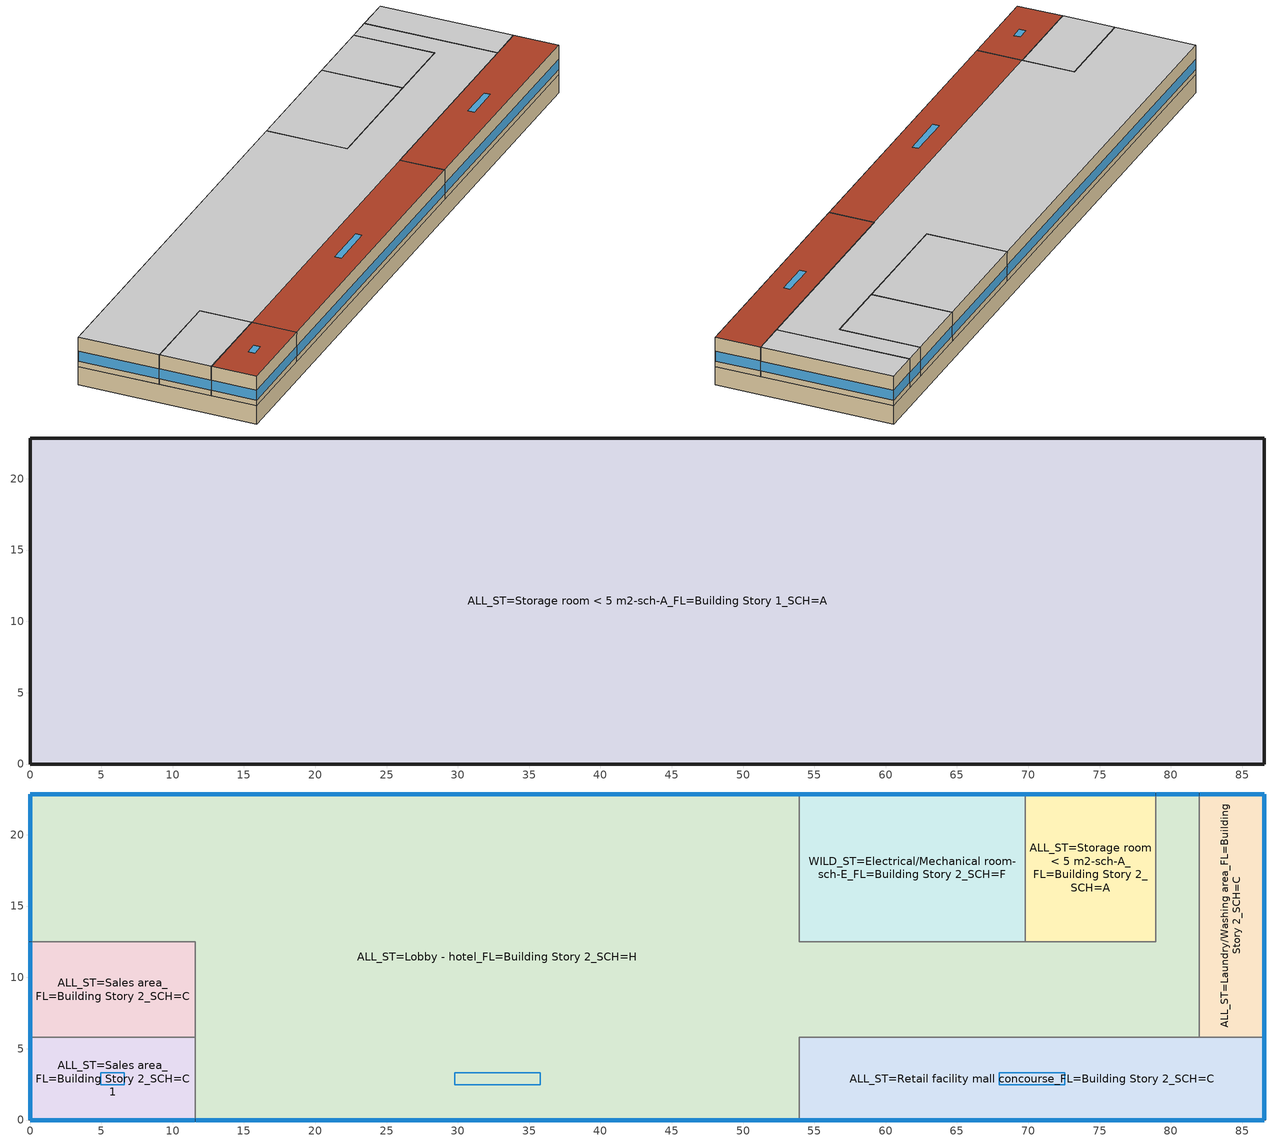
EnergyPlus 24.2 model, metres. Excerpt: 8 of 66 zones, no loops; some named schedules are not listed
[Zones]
ALL_ST=Storage room < 5 m2-sch-A_FL=Building Story 1_SCH=A
 floor foundation (BTAP-Grnd-Floor-Mass:U-0.757_std): 86.56,22.86 86.56,0 0,0 0,22.86 z-2.44
 wall foundation (BTAP-Grnd-Wall-Mass:U-0.284_std): 86.56,0 86.56,22.86 0,22.86 0,0 86.56,0 z-2.44:0
ALL_ST=Laundry/Washing area_FL=Building Story 2_SCH=C
 floor to ALL_ST=Storage room < 5 m2-sch-A_FL=Building Story 1_SCH=A (BTAP-Int-Floor): 86.56,22.86 86.56,5.79 81.99,5.79 81.99,22.86 z0
 wall outside (BTAP-Ext-Wall-Mass:U-0.29): 86.56,5.79 86.56,22.86 81.99,22.86 z0:3.96
 wall to ALL_ST=Retail facility mall concourse_FL=Building Story 2_SCH=C (BTAP-Int-Wall): 81.99,5.79 86.56,5.79 z0:3.96
 wall to ALL_ST=Lobby - hotel_FL=Building Story 2_SCH=H (BTAP-Int-Wall): 81.99,22.86 81.99,5.79 z0:3.96
 window (BTAP-Ext-FixedWindow:U=0.280 SHGC=0.600): 86.56,5.82 86.56,22.83 z0.76:2.09; 86.54,22.86 82.02,22.86 z0.76:2.1
 ceiling adiabatic (BTAP-Int-Wall): 86.56,5.79 86.56,22.86 81.99,22.86 81.99,5.79 z3.96
ALL_ST=Lobby - hotel_FL=Building Story 2_SCH=H
 floor to ALL_ST=Storage room < 5 m2-sch-A_FL=Building Story 1_SCH=A (BTAP-Int-Floor): 53.95,22.86 53.95,0 11.58,0 11.58,12.5 0,12.5 0,22.86 z0; 81.99,22.86 81.99,5.79 53.95,5.79 53.95,12.5 78.94,12.5 78.94,22.86 z0
 wall outside (BTAP-Ext-Wall-Mass:U-0.29): 53.95,22.86 0,22.86 0,12.5 / 11.58,0 53.95,0 / 81.99,22.86 78.94,22.86 z0:3.96
 wall to WILD_ST=Electrical/Mechanical room-sch-E_FL=Building Story 2_SCH=F (BTAP-Int-Wall): 69.8,12.5 53.95,12.5 53.95,22.86 z0:3.96
 wall to ALL_ST=Retail facility mall concourse_FL=Building Story 2_SCH=C (BTAP-Int-Wall): 53.95,0 53.95,5.79 81.99,5.79 z0:3.96
 wall to ALL_ST=Sales area_FL=Building Story 2_SCH=C (BTAP-Int-Wall): 0,12.5 11.58,12.5 11.58,5.79 z0:3.96
 wall to ALL_ST=Sales area_FL=Building Story 2_SCH=C 1 (BTAP-Int-Wall): 11.58,5.79 11.58,0 z0:3.96
 wall to ALL_ST=Storage room < 5 m2-sch-A_FL=Building Story 2_SCH=A (BTAP-Int-Wall): 78.94,22.86 78.94,12.5 69.8,12.5 z0:3.96
 window (BTAP-Ext-FixedWindow:U=0.280 SHGC=0.600): 53.92,22.86 0.03,22.86 / 11.61,0 53.92,0 z0.76:2.08; 0,22.83 0,12.52 z0.76:2.09; 81.97,22.86 78.97,22.86 z0.76:2.1
 ceiling adiabatic (BTAP-Int-Wall): 81.99,5.79 81.99,22.86 78.94,22.86 78.94,12.5 53.95,12.5 53.95,22.86 0,22.86 0,12.5 11.58,12.5 11.58,5.79 z3.96
 roof outside (BTAP-Ext-Roof-Metal:U-0.2): 53.95,0 53.95,5.79 11.58,5.79 11.58,0 z3.96
 skylight (BTAP-Ext-Skylights:U=0.241 SHGC=0.600): 35.76,2.49 35.76,3.3 29.77,3.3 29.77,2.49 z3.96
ALL_ST=Retail facility mall concourse_FL=Building Story 2_SCH=C
 floor to ALL_ST=Storage room < 5 m2-sch-A_FL=Building Story 1_SCH=A (BTAP-Int-Floor): 86.56,5.79 86.56,0 53.95,0 53.95,5.79 z0
 wall outside (BTAP-Ext-Wall-Mass:U-0.29): 53.95,0 86.56,0 86.56,5.79 z0:3.96
 window (BTAP-Ext-FixedWindow:U=0.280 SHGC=0.600): 86.56,0.03 86.56,5.77 z0.76:2.09; 53.98,0 86.54,0 z0.76:2.08
 roof outside (BTAP-Ext-Roof-Metal:U-0.2): 86.56,0 86.56,5.79 53.95,5.79 53.95,0 z3.96
 skylight (BTAP-Ext-Skylights:U=0.241 SHGC=0.600): 72.56,2.49 72.56,3.3 67.95,3.3 67.95,2.49 z3.96
ALL_ST=Sales area_FL=Building Story 2_SCH=C
 floor to ALL_ST=Storage room < 5 m2-sch-A_FL=Building Story 1_SCH=A (BTAP-Int-Floor): 11.58,12.5 11.58,5.79 0,5.79 0,12.5 z0
 wall outside (BTAP-Ext-Wall-Mass:U-0.29): 0,12.5 0,5.79 z0:3.96
 wall to ALL_ST=Sales area_FL=Building Story 2_SCH=C 1 (BTAP-Int-Wall): 0,5.79 11.58,5.79 z0:3.96
 window (BTAP-Ext-FixedWindow:U=0.280 SHGC=0.600): 0,12.47 0,5.82 z0.76:2.09
 ceiling adiabatic (BTAP-Int-Wall): 11.58,5.79 11.58,12.5 0,12.5 0,5.79 z3.96
ALL_ST=Sales area_FL=Building Story 2_SCH=C 1
 floor to ALL_ST=Storage room < 5 m2-sch-A_FL=Building Story 1_SCH=A (BTAP-Int-Floor): 11.58,5.79 11.58,0 0,0 0,5.79 z0
 wall outside (BTAP-Ext-Wall-Mass:U-0.29): 0,5.79 0,0 11.58,0 z0:3.96
 window (BTAP-Ext-FixedWindow:U=0.280 SHGC=0.600): 0.03,0 11.56,0 / 0,5.77 0,0.03 z0.76:2.09
 roof outside (BTAP-Ext-Roof-Metal:U-0.2): 11.58,0 11.58,5.79 0,5.79 0,0 z3.96
 skylight (BTAP-Ext-Skylights:U=0.241 SHGC=0.600): 6.61,2.49 6.61,3.3 4.97,3.3 4.97,2.49 z3.96
ALL_ST=Storage room < 5 m2-sch-A_FL=Building Story 2_SCH=A
 floor to ALL_ST=Storage room < 5 m2-sch-A_FL=Building Story 1_SCH=A (BTAP-Int-Floor): 78.94,22.86 78.94,12.5 69.8,12.5 69.8,22.86 z0
 wall outside (BTAP-Ext-Wall-Mass:U-0.29): 78.94,22.86 69.8,22.86 z0:3.96
 wall to WILD_ST=Electrical/Mechanical room-sch-E_FL=Building Story 2_SCH=F (BTAP-Int-Wall): 69.8,22.86 69.8,12.5 z0:3.96
 window (BTAP-Ext-FixedWindow:U=0.280 SHGC=0.600): 78.92,22.86 69.82,22.86 z0.76:2.09
 ceiling adiabatic (BTAP-Int-Wall): 78.94,12.5 78.94,22.86 69.8,22.86 69.8,12.5 z3.96
WILD_ST=Electrical/Mechanical room-sch-E_FL=Building Story 2_SCH=F
 floor to ALL_ST=Storage room < 5 m2-sch-A_FL=Building Story 1_SCH=A (BTAP-Int-Floor): 69.8,22.86 69.8,12.5 53.95,12.5 53.95,22.86 z0
 wall outside (BTAP-Ext-Wall-Mass:U-0.29): 69.8,22.86 53.95,22.86 z0:3.96
 window (BTAP-Ext-FixedWindow:U=0.280 SHGC=0.600): 69.77,22.86 53.98,22.86 z0.76:2.09
 ceiling adiabatic (BTAP-Int-Wall): 69.8,12.5 69.8,22.86 53.95,22.86 53.95,12.5 z3.96
[Building]
LargeHotel: North Axis {deg}=0; Terrain=City; Loads Convergence Tolerance Value {W}=0.04; Temperature Convergence Tolerance Value {deltaC}=0.2; Solar Distribution=FullInteriorAndExterior; Maximum Number of Warmup Days=25; Minimum Number of Warmup Days=6
[Site:Location]
Calgary Intl AP_AB_CAN: Latitude {deg}=51.114; Longitude {deg}=-114.02; Time Zone {hr}=-7; Elevation {m}=1084.1
[Site:GroundTemperature:BuildingSurface]
19.527, 19.502, 19.536, 19.598, 20.002, 21.64, 22.225, 22.375, 21.449, 20.121, 19.802, 19.633
[Site:GroundTemperature:Deep]
1.8, 0, -0.3, 0.2, 2.8, 5.6, 8.1, 9.9, 10.3, 9.3, 7.1, 4.4
[Site:GroundTemperature:FCfactorMethod]
January Ground Temperature {C}=5.5; February Ground Temperature {C}=-2; March Ground Temperature {C}=-4.4; April Ground Temperature {C}=-6.3; May Ground Temperature {C}=-6.3; June Ground Temperature {C}=-0.3; July Ground Temperature {C}=4.7; August Ground Temperature {C}=10.2; September Ground Temperature {C}=13.8; October Ground Temperature {C}=17; November Ground Temperature {C}=16.6; December Ground Temperature {C}=11.5
[Site:GroundTemperature:Shallow]
-4.6, -5.5, -3.9, -1.2, 5.6, 10.9, 14.5, 15.6, 13.7, 9.6, 4.1, -1
[Site:WaterMainsTemperature]
Calculation Method=Correlation; Annual Average Outdoor Air Temperature {C}=5; Maximum Difference In Monthly Average Outdoor Air Temperatures {deltaC}=23.3
[SizingPeriod:DesignDay] Day of Month=21; Dry-Bulb Temperature Range Modifier Type=DefaultMultipliers; Humidity Condition Type=Wetbulb; Barometric Pressure {Pa}=88961; Rain Indicator=No; Snow Indicator=No; Daylight Saving Time Indicator=No; Begin Environment Reset Mode=FullResetAtBeginEnvironment
Name | Month | Day Type | Maximum Dry-Bulb Temperature {C} | Daily Dry-Bulb Temperature Range {deltaC} | Wetbulb or DewPoint at Maximum Dry-Bulb {C} | Wind Speed {m/s} | Wind Direction {deg} | Solar Model Indicator | ASHRAE Clear Sky Optical Depth for Beam Irradiance (taub) | ASHRAE Clear Sky Optical Depth for Diffuse Irradiance (taud) | Sky Clearness
Calgary Intl AP Ann Clg .4% Condns DB=>MWB | 7 | SummerDesignDay | 28.5 | 12.1 | 16.1 | 4.5 | 160 | ASHRAETau | 0.339 | 2.421
Calgary Intl AP Ann Clg .4% Condns WB=>MDB | 7 | SummerDesignDay | 25.3 | 12.1 | 17.8 | 4.5 | 160 | ASHRAETau | 0.339 | 2.421
Calgary Intl AP Ann Htg 99.6% Condns DB | 1 | WinterDesignDay | -28.5 | 0 | -28.5 | 2.9 | 200 | ASHRAEClearSky |  |  | 0
[Material] Thermal Absorptance=0.9
Name | Roughness | Thickness {m} | Conductivity {W/m-K} | Density {kg/m3} | Specific Heat {J/kg-K} | Solar Absorptance | Visible Absorptance
1/2IN Gypsum 1 | Smooth | 0.0127 | 0.16 | 784.9 | 830 | 0.4 | 0.4
100mm Normalweight concrete floor 1 | MediumSmooth | 0.1016 | 2.31 | 2322 | 832 | 0.7 | 0.7
1IN Stucco 1 | Smooth | 0.0253 | 0.6918 | 1858 | 837 | 0.7 | 0.92
6 in. Normalweight Concrete Floor 1; 6 in. Normalweight Concrete Floor 2 | MediumRough | 0.1524 | 2.31 | 2322 | 832 | 0.7 | 0.7
8IN CONCRETE HW RefBldg 1 | Rough | 0.2032 | 1.311 | 2240 | 836.8 | 0.7 | 0.7
Expanded Polystyrene | MediumSmooth | 0.0363959 | 0.029 | 29 | 1210 | 0.7 | 0.7
Expanded Polystyrene 1 | MediumSmooth | 0.100199 | 0.029 | 29 | 1210 | 0.7 | 0.7
G01 13mm gypsum board 1 | Smooth | 0.0127 | 0.16 | 800 | 1090 | 0.7 | 0.5
Metal Roof Surface 1 | Smooth | 0.0008 | 45.28 | 7824 | 500 | 0.7 | 0.7
[Material:NoMass] Roughness=Smooth; Thermal Absorptance=0.9; Solar Absorptance=0.7
Name | Thermal Resistance {m2-K/W} | Visible Absorptance
Typical Carpet Pad | 0.21648 | 0.8
Typical Insulation 2 | 3.17733 | 0.7
Typical Insulation 3 | 4.99998 | 0.7
[WindowMaterial:SimpleGlazingSystem] Solar Heat Gain Coefficient=0.6; Visible Transmittance=0.21
Name | U-Factor {W/m2-K}
SimpleGlazing:U=0.241 SHGC=0.600 | 2.41
SimpleGlazing:U=0.280 SHGC=0.600 | 2.8
[Construction]
BTAP-Ext-FixedWindow:U=0.280 SHGC=0.600: SimpleGlazing:U=0.280 SHGC=0.600
BTAP-Ext-Roof-Metal:U-0.2: Metal Roof Surface 1, Typical Insulation 3
BTAP-Ext-Skylights:U=0.241 SHGC=0.600: SimpleGlazing:U=0.241 SHGC=0.600
BTAP-Ext-Wall-Mass:U-0.29: 1IN Stucco 1, 8IN CONCRETE HW RefBldg 1, Typical Insulation 2, 1/2IN Gypsum 1
BTAP-Grnd-Floor-Mass:U-0.757_std: 6 in. Normalweight Concrete Floor 1, Expanded Polystyrene
BTAP-Grnd-Wall-Mass:U-0.284_std: 6 in. Normalweight Concrete Floor 2, Expanded Polystyrene 1
BTAP-Int-Floor: 100mm Normalweight concrete floor 1, Typical Carpet Pad
BTAP-Int-Wall: G01 13mm gypsum board 1, G01 13mm gypsum board 1
[Zone] Multiplier=1; Part of Total Floor Area=Yes
ALL_ST=Laundry/Washing area_FL=Building Story 2_SCH=C; ALL_ST=Lobby - hotel_FL=Building Story 2_SCH=H; ALL_ST=Retail facility mall concourse_FL=Building Story 2_SCH=C; ALL_ST=Sales area_FL=Building Story 2_SCH=C; ALL_ST=Sales area_FL=Building Story 2_SCH=C 1; ALL_ST=Storage room < 5 m2-sch-A_FL=Building Story 1_SCH=A; ALL_ST=Storage room < 5 m2-sch-A_FL=Building Story 2_SCH=A; WILD_ST=Electrical/Mechanical room-sch-E_FL=Building Story 2_SCH=F
[Space]
Name | Zone | Volume {m3} | Space Type
Laundry_Flr_1 | ALL_ST=Laundry/Washing area_FL=Building Story 2_SCH=C | 309.224 | Space Function Laundry/Washing area
Lobby_Flr_1 | ALL_ST=Lobby - hotel_FL=Building Story 2_SCH=H | 5183.56 | Space Function Lobby - hotel
Cafe_Flr_1 | ALL_ST=Retail facility mall concourse_FL=Building Story 2_SCH=C | 748.346 | Space Function Retail facility mall concourse
Retail_2_Flr_1 | ALL_ST=Sales area_FL=Building Story 2_SCH=C | 307.755 | Space Function Sales area
Retail_1_Flr_1 | ALL_ST=Sales area_FL=Building Story 2_SCH=C 1 | 265.764 | Space Function Sales area
Basement | ALL_ST=Storage room < 5 m2-sch-A_FL=Building Story 1_SCH=A | 4826.37 | Space Function Storage room < 5 m2-sch-A
Storage_Flr_1 | ALL_ST=Storage room < 5 m2-sch-A_FL=Building Story 2_SCH=A | 375.474 | Space Function Storage room < 5 m2-sch-A 1
Mech_Flr_1 | WILD_ST=Electrical/Mechanical room-sch-E_FL=Building Story 2_SCH=F | 650.797 | Space Function Electrical/Mechanical room-sch-F
[SpaceList]
Space Function Laundry/Washing area: Laundry_Flr_1
Space Function Lobby - hotel: Lobby_Flr_1
Space Function Retail facility mall concourse: Cafe_Flr_1
Space Function Sales area: Retail_1_Flr_1, Retail_2_Flr_1
Space Function Storage room < 5 m2-sch-A: Basement
Space Function Storage room < 5 m2-sch-A 1: Storage_Flr_1
Space Function Electrical/Mechanical room-sch-F: Mech_Flr_1
[Lights] Design Level Calculation Method=Watts/Area; Fraction Radiant=0.5; Fraction Visible=0.2; Fraction Replaceable=1
Name | Zone or ZoneList or Space or SpaceList | Schedule | Watts per Floor Area {W/m2}
Space Function Laundry/Washing area Lights | Space Function Laundry/Washing area | NECB-C-Lighting | 5.70001
Space Function Lobby - hotel Lights | Space Function Lobby - hotel | NECB-H-Lighting | 5.40001
Space Function Retail facility mall concourse Lights | Space Function Retail facility mall concourse | NECB-C-Occupancy-NECB-C-Lighting-0.0-0.0-0.67-Light Ruleset | 8.80001
Space Function Sales area Lights | Space Function Sales area | NECB-C-Occupancy-NECB-C-Lighting-0.0-0.0-0.67-Light Ruleset | 11.3
Space Function Storage room < 5 m2-sch-A Lights | Space Function Storage room < 5 m2-sch-A | NECB-A-Lighting | 5.50001
Space Function Storage room < 5 m2-sch-A 1 Lights | Space Function Storage room < 5 m2-sch-A 1 | NECB-A-Lighting | 5.50001
Space Function Electrical/Mechanical room-sch-F Lights | Space Function Electrical/Mechanical room-sch-F | NECB-F-Lighting | 4.60167
[People] Number of People Calculation Method=People/Area; Fraction Radiant=0.3; Activity Level Schedule=NECB-Activity; Work Efficiency Schedule=Work Efficiency Schedule; Clothing Insulation Schedule=Clothing Schedule; Air Velocity Schedule=Air Velocity Schedule
Name | Zone or ZoneList or Space or SpaceList | Number of People Schedule | People per Floor Area {person/m2}
Space Function Laundry/Washing area People | Space Function Laundry/Washing area | NECB-C-Occupancy | 0.0500182
Space Function Lobby - hotel People | Space Function Lobby - hotel | NECB-H-Occupancy | 0.100036
Space Function Retail facility mall concourse People | Space Function Retail facility mall concourse | NECB-C-Occupancy | 0.0500182
Space Function Sales area People | Space Function Sales area | NECB-C-Occupancy | 0.0333454
Space Function Storage room < 5 m2-sch-A People | Space Function Storage room < 5 m2-sch-A | NECB-A-Occupancy | 0.0100036
Space Function Storage room < 5 m2-sch-A 1 People | Space Function Storage room < 5 m2-sch-A 1 | NECB-A-Occupancy | 0.0100036
Space Function Electrical/Mechanical room-sch-F People | Space Function Electrical/Mechanical room-sch-F | NECB-F-Occupancy | 0.00500182
[ElectricEquipment] Design Level Calculation Method=Watts/Area; Fraction Radiant=0.5
Name | Zone or ZoneList or Space or SpaceList | Schedule | Watts per Floor Area {W/m2}
Space Function Laundry/Washing area Elec Equip | Space Function Laundry/Washing area | NECB-C-Electric-Equipment | 20.0073
Space Function Lobby - hotel Elec Equip | Space Function Lobby - hotel | NECB-H-Electric-Equipment | 2.50091
Space Function Retail facility mall concourse Elec Equip | Space Function Retail facility mall concourse | NECB-C-Electric-Equipment | 1.00036
Space Function Sales area Elec Equip | Space Function Sales area | NECB-C-Electric-Equipment | 2.50091
Space Function Storage room < 5 m2-sch-A Elec Equip | Space Function Storage room < 5 m2-sch-A | NECB-A-Electric-Equipment | 1.00036
Space Function Storage room < 5 m2-sch-A 1 Elec Equip | Space Function Storage room < 5 m2-sch-A 1 | NECB-A-Electric-Equipment | 1.00036
Space Function Electrical/Mechanical room-sch-F Elec Equip | Space Function Electrical/Mechanical room-sch-F | NECB-F-Electric-Equipment | 1.00036
[ZoneInfiltration:DesignFlowRate] Design Flow Rate Calculation Method=Flow/ExteriorArea
Name | Zone or ZoneList or Space or SpaceList | Schedule | Flow Rate per Exterior Surface Area {m3/s-m2} | Constant Term Coefficient | Temperature Term Coefficient | Velocity Term Coefficient | Velocity Squared Term Coefficient
Laundry_Flr_1 Infiltration | Laundry_Flr_1 | Always On Discrete | 0.00323512 | 0 | 0 | 0.224 | 0
Lobby_Flr_1 Infiltration | Lobby_Flr_1 | Always On Discrete | 0.00323512 | 0 | 0 | 0.224 | 0
Cafe_Flr_1 Infiltration | Cafe_Flr_1 | Always On Discrete | 0.00323512 | 0 | 0 | 0.224 | 0
Retail_2_Flr_1 Infiltration | Retail_2_Flr_1 | Always On Discrete | 0.00323512 | 0 | 0 | 0.224 | 0
Retail_1_Flr_1 Infiltration | Retail_1_Flr_1 | Always On Discrete | 0.00323512 | 0 | 0 | 0.224 | 0
Storage_Flr_1 Infiltration | Storage_Flr_1 | Always On Discrete | 0.00323512 | 0 | 0 | 0.224 | 0
Space Function Electrical/Mechanical room-sch-F Infiltration | Space Function Electrical/Mechanical room-sch-F |  | 0.000250063
Mech_Flr_1 Infiltration | Mech_Flr_1 | Always On Discrete | 0.00323512 | 0 | 0 | 0.224 | 0
[SurfaceProperty:ExposedFoundationPerimeter]
Basement_Floor: Exposed Perimeter Calculation Method=TotalExposedPerimeter; Total Exposed Perimeter {m}=218.846
[AvailabilityManager:NightCycle] Applicability Schedule=Always On Discrete; Control Type=CycleOnAny; Thermostat Tolerance {deltaC}=1; Cycling Run Time Control Type=FixedRunTime; Cycling Run Time {s}=3600
Name | Fan Schedule
Availability Manager Night Cycle 1 | sys_1|doas|shr>none|sc>ccashp|sh>ccashp|ssf>cv|zh>b-e|zc>ptac|srf>none| Occ Sch
Availability Manager Night Cycle 2 | sys_3|mixed|shr>none|sc>ccashp|sh>ccashp|ssf>cv|zh>b-e|zc>none|srf>none| Occ Sch
Availability Manager Night Cycle 3 | sys_3|mixed|shr>none|sc>ccashp|sh>ccashp|ssf>vv|zh>b-e|zc>none|srf>vv| Occ Sch
Availability Manager Night Cycle 4 | sys_4|mixed|shr>none|sc>ccashp|sh>ccashp|ssf>cv|zh>b-e|zc>none|srf>none| Occ Sch
Availability Manager Night Cycle 5 | sys_4|mixed|shr>none|sc>ccashp|sh>ccashp|ssf>cv|zh>b-e|zc>none|srf>none| 1 Occ Sch
Availability Manager Night Cycle 6 | sys_6|mixed|shr>none|sc>ccashp|sh>ccashp|ssf>vv|zh>b-e|zc>none|srf>vv| Occ Sch
[SetpointManager:MixedAir] Control Variable=Temperature
Name | Setpoint Node or NodeList
CoilHeatingElectric 54 Outlet Air Node OS Default SPM | CoilHeatingElectric 54 Outlet Air Node
CoilHeatingElectric 58 Outlet Air Node OS Default SPM | CoilHeatingElectric 58 Outlet Air Node
[Foundation:Kiva]
Bldg Kiva Foundation: Wall Height Above Grade {m}=0; Wall Depth Below Slab {m}=0
[Foundation:Kiva:Settings]
Soil Conductivity {W/m-K}=1.73; Soil Density {kg/m3}=1842; Soil Specific Heat {J/kg-K}=419; Ground Solar Absorptivity=0.9; Ground Thermal Absorptivity=0.9; Ground Surface Roughness {m}=0.03; Far-Field Width {m}=40; Deep-Ground Boundary Condition=Autoselect; Deep-Ground Depth {m}=Autocalculate; Minimum Cell Dimension {m}=0.02; Maximum Cell Growth Coefficient=1.5; Simulation Timestep=Hourly
[EnergyManagementSystem:Sensor] Output:Variable or Output:Meter Index Key=Environment; Output:Variable or Output:Meter=Site Outdoor Air Drybulb Temperature
OAT; OAT_1; OAT_2
[EnergyManagementSystem:Actuator] Actuated Component Type=Schedule:Year; Actuated Component Control Type=Schedule Value
Name | Actuated Component Unique
ems_sys_3_mixed_shr_none_sc_ccashp_sh_ccashp_ssf_vv_zh_b_e_zc_none_srf_vv__ClgSch0 | NECB-B-Thermostat Setpoint-Cooling
ems_sys_3_mixed_shr_none_sc_ccashp_sh_ccashp_ssf_vv_zh_b_e_zc_none_srf_vv__HtgSch0 | NECB-B-Thermostat Setpoint-Heating
ems_sys_4_mixed_shr_none_sc_ccashp_sh_ccashp_ssf_cv_zh_b_e_zc_none_srf_none__1_ClgSch0 | NECB-F-Thermostat Setpoint-Cooling
ems_sys_4_mixed_shr_none_sc_ccashp_sh_ccashp_ssf_cv_zh_b_e_zc_none_srf_none__1_HtgSch0 | NECB-F-Thermostat Setpoint-Heating
ems_sys_6_mixed_shr_none_sc_ccashp_sh_ccashp_ssf_vv_zh_b_e_zc_none_srf_vv__ClgSch0 | NECB-C-Thermostat Setpoint-Cooling
ems_sys_6_mixed_shr_none_sc_ccashp_sh_ccashp_ssf_vv_zh_b_e_zc_none_srf_vv__ClgSch1 | NECB-H-Thermostat Setpoint-Cooling
ems_sys_6_mixed_shr_none_sc_ccashp_sh_ccashp_ssf_vv_zh_b_e_zc_none_srf_vv__HtgSch0 | NECB-C-Thermostat Setpoint-Heating
ems_sys_6_mixed_shr_none_sc_ccashp_sh_ccashp_ssf_vv_zh_b_e_zc_none_srf_vv__HtgSch1 | NECB-H-Thermostat Setpoint-Heating
[EnergyManagementSystem:Program]
ems_sys_3_mixed_shr_none_sc_ccashp_sh_ccashp_ssf_vv_zh_b_e_zc_none_srf_vv__OptimumStartProg0: IF DaylightSavings==0 && DayOfWeek>1 && Hour==5 && OAT<23.9 && OAT>1.7; SET ems_sys_3_mixed_shr_none_sc_ccashp_sh_ccashp_ssf_vv_zh_b_e_zc_none_srf_vv__ClgSch0 = 29.4; SET ems_sys_3_mixed_shr_none_sc_ccashp_sh_ccashp_ssf_vv_zh_b_e_zc_none_srf_vv__HtgSch0 = 15.6; ELSEIF DaylightSavings==0 && DayOfWeek==1 && Hour==7 && OAT<23.9 && OAT>1.7; SET ems_sys_3_mixed_shr_none_sc_ccashp_sh_ccashp_ssf_vv_zh_b_e_zc_none_srf_vv__ClgSch0 = 29.4; SET ems_sys_3_mixed_shr_none_sc_ccashp_sh_ccashp_ssf_vv_zh_b_e_zc_none_srf_vv__HtgSch0 = 15.6; ELSEIF DaylightSavings==1 && DayOfWeek>1 && Hour==4 && OAT<23.9 && OAT>1.7; SET ems_sys_3_mixed_shr_none_sc_ccashp_sh_ccashp_ssf_vv_zh_b_e_zc_none_srf_vv__ClgSch0 = 29.4; SET ems_sys_3_mixed_shr_none_sc_ccashp_sh_ccashp_ssf_vv_zh_b_e_zc_none_srf_vv__HtgSch0 = 15.6; ELSEIF DaylightSavings==1 && DayOfWeek==1 && Hour==6 && OAT<23.9 && OAT>1.7; SET ems_sys_3_mixed_shr_none_sc_ccashp_sh_ccashp_ssf_vv_zh_b_e_zc_none_srf_vv__ClgSch0 = 29.4; SET ems_sys_3_mixed_shr_none_sc_ccashp_sh_ccashp_ssf_vv_zh_b_e_zc_none_srf_vv__HtgSch0 = 15.6; ELSE; SET ems_sys_3_mixed_shr_none_sc_ccashp_sh_ccashp_ssf_vv_zh_b_e_zc_none_srf_vv__ClgSch0 = NULL; SET ems_sys_3_mixed_shr_none_sc_ccashp_sh_ccashp_ssf_vv_zh_b_e_zc_none_srf_vv__HtgSch0 = NULL; ENDIF
ems_sys_4_mixed_shr_none_sc_ccashp_sh_ccashp_ssf_cv_zh_b_e_zc_none_srf_none__1_OptimumStartProg0: IF DaylightSavings==0 && DayOfWeek>1 && Hour==5 && OAT_1<23.9 && OAT_1>1.7; SET ems_sys_4_mixed_shr_none_sc_ccashp_sh_ccashp_ssf_cv_zh_b_e_zc_none_srf_none__1_ClgSch0 = 29.4; SET ems_sys_4_mixed_shr_none_sc_ccashp_sh_ccashp_ssf_cv_zh_b_e_zc_none_srf_none__1_HtgSch0 = 15.6; ELSEIF DaylightSavings==0 && DayOfWeek==1 && Hour==7 && OAT_1<23.9 && OAT_1>1.7; SET ems_sys_4_mixed_shr_none_sc_ccashp_sh_ccashp_ssf_cv_zh_b_e_zc_none_srf_none__1_ClgSch0 = 29.4; SET ems_sys_4_mixed_shr_none_sc_ccashp_sh_ccashp_ssf_cv_zh_b_e_zc_none_srf_none__1_HtgSch0 = 15.6; ELSEIF DaylightSavings==1 && DayOfWeek>1 && Hour==4 && OAT_1<23.9 && OAT_1>1.7; SET ems_sys_4_mixed_shr_none_sc_ccashp_sh_ccashp_ssf_cv_zh_b_e_zc_none_srf_none__1_ClgSch0 = 29.4; SET ems_sys_4_mixed_shr_none_sc_ccashp_sh_ccashp_ssf_cv_zh_b_e_zc_none_srf_none__1_HtgSch0 = 15.6; ELSEIF DaylightSavings==1 && DayOfWeek==1 && Hour==6 && OAT_1<23.9 && OAT_1>1.7; SET ems_sys_4_mixed_shr_none_sc_ccashp_sh_ccashp_ssf_cv_zh_b_e_zc_none_srf_none__1_ClgSch0 = 29.4; SET ems_sys_4_mixed_shr_none_sc_ccashp_sh_ccashp_ssf_cv_zh_b_e_zc_none_srf_none__1_HtgSch0 = 15.6; ELSE; SET ems_sys_4_mixed_shr_none_sc_ccashp_sh_ccashp_ssf_cv_zh_b_e_zc_none_srf_none__1_ClgSch0 = NULL; SET ems_sys_4_mixed_shr_none_sc_ccashp_sh_ccashp_ssf_cv_zh_b_e_zc_none_srf_none__1_HtgSch0 = NULL; ENDIF
ems_sys_6_mixed_shr_none_sc_ccashp_sh_ccashp_ssf_vv_zh_b_e_zc_none_srf_vv__OptimumStartProg0: IF DaylightSavings==0 && DayOfWeek>1 && Hour==5 && OAT_2<23.9 && OAT_2>1.7; SET ems_sys_6_mixed_shr_none_sc_ccashp_sh_ccashp_ssf_vv_zh_b_e_zc_none_srf_vv__ClgSch0 = 29.4; SET ems_sys_6_mixed_shr_none_sc_ccashp_sh_ccashp_ssf_vv_zh_b_e_zc_none_srf_vv__HtgSch0 = 15.6; ELSEIF DaylightSavings==0 && DayOfWeek==1 && Hour==7 && OAT_2<23.9 && OAT_2>1.7; SET ems_sys_6_mixed_shr_none_sc_ccashp_sh_ccashp_ssf_vv_zh_b_e_zc_none_srf_vv__ClgSch0 = 29.4; SET ems_sys_6_mixed_shr_none_sc_ccashp_sh_ccashp_ssf_vv_zh_b_e_zc_none_srf_vv__HtgSch0 = 15.6; ELSEIF DaylightSavings==1 && DayOfWeek>1 && Hour==4 && OAT_2<23.9 && OAT_2>1.7; SET ems_sys_6_mixed_shr_none_sc_ccashp_sh_ccashp_ssf_vv_zh_b_e_zc_none_srf_vv__ClgSch0 = 29.4; SET ems_sys_6_mixed_shr_none_sc_ccashp_sh_ccashp_ssf_vv_zh_b_e_zc_none_srf_vv__HtgSch0 = 15.6; ELSEIF DaylightSavings==1 && DayOfWeek==1 && Hour==6 && OAT_2<23.9 && OAT_2>1.7; SET ems_sys_6_mixed_shr_none_sc_ccashp_sh_ccashp_ssf_vv_zh_b_e_zc_none_srf_vv__ClgSch0 = 29.4; SET ems_sys_6_mixed_shr_none_sc_ccashp_sh_ccashp_ssf_vv_zh_b_e_zc_none_srf_vv__HtgSch0 = 15.6; ELSE; SET ems_sys_6_mixed_shr_none_sc_ccashp_sh_ccashp_ssf_vv_zh_b_e_zc_none_srf_vv__ClgSch0 = NULL; SET ems_sys_6_mixed_shr_none_sc_ccashp_sh_ccashp_ssf_vv_zh_b_e_zc_none_srf_vv__HtgSch0 = NULL; ENDIF
ems_sys_6_mixed_shr_none_sc_ccashp_sh_ccashp_ssf_vv_zh_b_e_zc_none_srf_vv__OptimumStartProg1: IF DaylightSavings==0 && DayOfWeek>1 && Hour==5 && OAT_2<23.9 && OAT_2>1.7; SET ems_sys_6_mixed_shr_none_sc_ccashp_sh_ccashp_ssf_vv_zh_b_e_zc_none_srf_vv__ClgSch1 = 29.4; SET ems_sys_6_mixed_shr_none_sc_ccashp_sh_ccashp_ssf_vv_zh_b_e_zc_none_srf_vv__HtgSch1 = 15.6; ELSEIF DaylightSavings==0 && DayOfWeek==1 && Hour==7 && OAT_2<23.9 && OAT_2>1.7; SET ems_sys_6_mixed_shr_none_sc_ccashp_sh_ccashp_ssf_vv_zh_b_e_zc_none_srf_vv__ClgSch1 = 29.4; SET ems_sys_6_mixed_shr_none_sc_ccashp_sh_ccashp_ssf_vv_zh_b_e_zc_none_srf_vv__HtgSch1 = 15.6; ELSEIF DaylightSavings==1 && DayOfWeek>1 && Hour==4 && OAT_2<23.9 && OAT_2>1.7; SET ems_sys_6_mixed_shr_none_sc_ccashp_sh_ccashp_ssf_vv_zh_b_e_zc_none_srf_vv__ClgSch1 = 29.4; SET ems_sys_6_mixed_shr_none_sc_ccashp_sh_ccashp_ssf_vv_zh_b_e_zc_none_srf_vv__HtgSch1 = 15.6; ELSEIF DaylightSavings==1 && DayOfWeek==1 && Hour==6 && OAT_2<23.9 && OAT_2>1.7; SET ems_sys_6_mixed_shr_none_sc_ccashp_sh_ccashp_ssf_vv_zh_b_e_zc_none_srf_vv__ClgSch1 = 29.4; SET ems_sys_6_mixed_shr_none_sc_ccashp_sh_ccashp_ssf_vv_zh_b_e_zc_none_srf_vv__HtgSch1 = 15.6; ELSE; SET ems_sys_6_mixed_shr_none_sc_ccashp_sh_ccashp_ssf_vv_zh_b_e_zc_none_srf_vv__ClgSch1 = NULL; SET ems_sys_6_mixed_shr_none_sc_ccashp_sh_ccashp_ssf_vv_zh_b_e_zc_none_srf_vv__HtgSch1 = NULL; ENDIF
[EnergyManagementSystem:ProgramCallingManager]
ems_sys_3_mixed_shr_none_sc_ccashp_sh_ccashp_ssf_vv_zh_b_e_zc_none_srf_vv__OptimumStartCallingManager0: BeginTimestepBeforePredictor; ems_sys_3_mixed_shr_none_sc_ccashp_sh_ccashp_ssf_vv_zh_b_e_zc_none_srf_vv__OptimumStartProg0
ems_sys_4_mixed_shr_none_sc_ccashp_sh_ccashp_ssf_cv_zh_b_e_zc_none_srf_none__1_OptimumStartCallingManager0: BeginTimestepBeforePredictor; ems_sys_4_mixed_shr_none_sc_ccashp_sh_ccashp_ssf_cv_zh_b_e_zc_none_srf_none__1_OptimumStartProg0
ems_sys_6_mixed_shr_none_sc_ccashp_sh_ccashp_ssf_vv_zh_b_e_zc_none_srf_vv__OptimumStartCallingManager0: BeginTimestepBeforePredictor; ems_sys_6_mixed_shr_none_sc_ccashp_sh_ccashp_ssf_vv_zh_b_e_zc_none_srf_vv__OptimumStartProg0
ems_sys_6_mixed_shr_none_sc_ccashp_sh_ccashp_ssf_vv_zh_b_e_zc_none_srf_vv__OptimumStartCallingManager1: BeginTimestepBeforePredictor; ems_sys_6_mixed_shr_none_sc_ccashp_sh_ccashp_ssf_vv_zh_b_e_zc_none_srf_vv__OptimumStartProg1
[Schedule:Day:Interval]
NECB-Activity Default; NECB-Activity Summer Design Day; NECB-Activity Winter Design Day: No, 24:00, 130
Work Efficiency Schedule Default; NECB-A-Occupancy Sun|Hol Day; NECB-A-Occupancy Sat Day: No, 24:00, 0
Clothing Schedule Default Winter Clothes: No, 24:00, 1
Air Velocity Schedule Default; NECB-A-Electric-Equipment Sun|Hol Day; NECB-A-Electric-Equipment Sat Day: No, 24:00, 0.2
NECB-C-Lighting Sun|Hol Day; NECB-C-Electric-Equipment Sun|Hol Day; NECB-C-Occupancy-NECB-C-Lighting-0.0-0.0-0.67-Sun|Hol-Light Day: No, 08:00, 0.05, 09:00, 0.5, 19:00, 0.9, 24:00, 0.05
NECB-C-Lighting Default|Wkdy Day; NECB-C-Lighting Sat Day; NECB-C-Lighting Default; NECB-C-Electric-Equipment Default|Wkdy Day; NECB-C-Electric-Equipment Sat Day; NECB-C-Electric-Equipment Default; NECB-C-Occupancy-NECB-C-Lighting-0.0-0.0-0.67-Default|Wkdy-Light Day; NECB-C-Occupancy-NECB-C-Lighting-0.0-0.0-0.67-Sat-Light Day; NECB-C-Occupancy-NECB-C-Lighting-0.0-0.0-0.67-Light Default: No, 08:00, 0.05, 09:00, 0.5, 19:00, 0.9, 20:00, 0.6, 21:00, 0.5, 24:00, 0.05
NECB-C-Occupancy Sun|Hol Day: No, 08:00, 0, 09:00, 0.1, 10:00, 0.2, 11:00, 0.5, 12:00, 0.6, 13:00, 0.8, 16:00, 0.9, 17:00, 0.8, 18:00, 0.7, 19:00, 0.5, 24:00, 0
NECB-C-Occupancy Default|Wkdy Day; NECB-C-Occupancy Default: No, 08:00, 0, 09:00, 0.1, 10:00, 0.2, 12:00, 0.5, 16:00, 0.7, 17:00, 0.8, 18:00, 0.7, 19:00, 0.5, 21:00, 0.3, 24:00, 0
NECB-C-Occupancy Sat Day: No, 08:00, 0, 09:00, 0.1, 10:00, 0.2, 11:00, 0.5, 12:00, 0.6, 13:00, 0.8, 16:00, 0.9, 17:00, 0.8, 18:00, 0.7, 19:00, 0.5, 21:00, 0.2, 24:00, 0
NECB-H-Lighting Sun|Hol Day; NECB-H-Lighting Default|Wkdy Day; NECB-H-Lighting Sat Day; NECB-H-Lighting Default; NECB-H-Occupancy Sun|Hol Day; NECB-H-Occupancy Default|Wkdy Day; NECB-H-Occupancy Sat Day; NECB-H-Occupancy Default; NECB-H-Electric-Equipment Sun|Hol Day; NECB-H-Electric-Equipment Default|Wkdy Day; NECB-H-Electric-Equipment Sat Day; NECB-H-Electric-Equipment Default: No, 24:00, 0.9
NECB-A-Lighting Sun|Hol Day; NECB-A-Lighting Sat Day: No, 24:00, 0.05
NECB-A-Lighting Default|Wkdy Day; NECB-A-Lighting Default: No, 07:00, 0.05, 08:00, 0.3, 09:00, 0.8, 17:00, 0.9, 18:00, 0.8, 19:00, 0.5, 21:00, 0.3, 23:00, 0.1, 24:00, 0.05
NECB-A-Occupancy Default|Wkdy Day; NECB-A-Occupancy Default: No, 07:00, 0, 08:00, 0.1, 09:00, 0.7, 12:00, 0.9, 14:00, 0.5, 17:00, 0.9, 18:00, 0.7, 19:00, 0.3, 23:00, 0.1, 24:00, 0
NECB-A-Electric-Equipment Default|Wkdy Day; NECB-A-Electric-Equipment Default: No, 07:00, 0.2, 08:00, 0.3, 09:00, 0.8, 18:00, 0.9, 19:00, 0.5, 21:00, 0.3, 24:00, 0.2
NECB-F-Lighting Sun|Hol Day; NECB-F-Lighting Default|Wkdy Day; NECB-F-Lighting Sat Day; NECB-F-Lighting Default; NECB-F-Electric-Equipment Sun|Hol Day; NECB-F-Electric-Equipment Default|Wkdy Day; NECB-F-Electric-Equipment Sat Day; NECB-F-Electric-Equipment Default: No, 01:00, 0.21, 03:00, 0.14, 06:00, 0.07, 07:00, 0.14, 08:00, 0.28, 09:00, 0.35, 11:00, 0.28, 12:00, 0.21, 19:00, 0.14, 20:00, 0.42, 21:00, 0.56, 22:00, 0.63, 23:00, 0.56, 24:00, 0.42
NECB-F-Occupancy Sun|Hol Day; NECB-F-Occupancy Default|Wkdy Day; NECB-F-Occupancy Sat Day; NECB-F-Occupancy Default: No, 07:00, 0.63, 08:00, 0.49, 10:00, 0.28, 16:00, 0.14, 17:00, 0.21, 20:00, 0.35, 22:00, 0.49, 23:00, 0.56, 24:00, 0.63
[Schedule:Week:Daily]
NECB-Activity Week Rule - Jan1-Dec31: NECB-Activity Default, NECB-Activity Default, NECB-Activity Default, NECB-Activity Default, NECB-Activity Default, NECB-Activity Default, NECB-Activity Default, NECB-Activity Default, NECB-Activity Summer Design Day, NECB-Activity Winter Design Day, NECB-Activity Default, NECB-Activity Default
Work Efficiency Schedule Week Rule - Jan1-Dec31: Work Efficiency Schedule Default, Work Efficiency Schedule Default, Work Efficiency Schedule Default, Work Efficiency Schedule Default, Work Efficiency Schedule Default, Work Efficiency Schedule Default, Work Efficiency Schedule Default, Work Efficiency Schedule Default, Work Efficiency Schedule Default, Work Efficiency Schedule Default, Work Efficiency Schedule Default, Work Efficiency Schedule Default
Clothing Schedule Week Rule - Jan1-Dec31: Clothing Schedule Default Winter Clothes, Clothing Schedule Default Winter Clothes, Clothing Schedule Default Winter Clothes, Clothing Schedule Default Winter Clothes, Clothing Schedule Default Winter Clothes, Clothing Schedule Default Winter Clothes, Clothing Schedule Default Winter Clothes, Clothing Schedule Default Winter Clothes, Clothing Schedule Default Winter Clothes, Clothing Schedule Default Winter Clothes, Clothing Schedule Default Winter Clothes, Clothing Schedule Default Winter Clothes
Air Velocity Schedule Week Rule - Jan1-Dec31: Air Velocity Schedule Default, Air Velocity Schedule Default, Air Velocity Schedule Default, Air Velocity Schedule Default, Air Velocity Schedule Default, Air Velocity Schedule Default, Air Velocity Schedule Default, Air Velocity Schedule Default, Air Velocity Schedule Default, Air Velocity Schedule Default, Air Velocity Schedule Default, Air Velocity Schedule Default
sys_3|mixed|shr>none|sc>ccashp|sh>ccashp|ssf>vv|zh>b-e|zc>none|srf>vv| Occ Sch Week Rule - Jan1-Dec31: Schedule Day 14, sys_3|mixed|shr>none|sc>ccashp|sh>ccashp|ssf>vv|zh>b-e|zc>none|srf>vv| Occ Sch Default, sys_3|mixed|shr>none|sc>ccashp|sh>ccashp|ssf>vv|zh>b-e|zc>none|srf>vv| Occ Sch Default, sys_3|mixed|shr>none|sc>ccashp|sh>ccashp|ssf>vv|zh>b-e|zc>none|srf>vv| Occ Sch Default, sys_3|mixed|shr>none|sc>ccashp|sh>ccashp|ssf>vv|zh>b-e|zc>none|srf>vv| Occ Sch Default, sys_3|mixed|shr>none|sc>ccashp|sh>ccashp|ssf>vv|zh>b-e|zc>none|srf>vv| Occ Sch Default, Schedule Day 13, sys_3|mixed|shr>none|sc>ccashp|sh>ccashp|ssf>vv|zh>b-e|zc>none|srf>vv| Occ Sch Default, sys_3|mixed|shr>none|sc>ccashp|sh>ccashp|ssf>vv|zh>b-e|zc>none|srf>vv| Occ Sch Summer Design Day, sys_3|mixed|shr>none|sc>ccashp|sh>ccashp|ssf>vv|zh>b-e|zc>none|srf>vv| Occ Sch Winter Design Day, sys_3|mixed|shr>none|sc>ccashp|sh>ccashp|ssf>vv|zh>b-e|zc>none|srf>vv| Occ Sch Default, sys_3|mixed|shr>none|sc>ccashp|sh>ccashp|ssf>vv|zh>b-e|zc>none|srf>vv| Occ Sch Default
sys_3|mixed|shr>none|sc>ccashp|sh>ccashp|ssf>cv|zh>b-e|zc>none|srf>none| Occ Sch Week Rule - Jan1-Dec31: Schedule Day 12, sys_3|mixed|shr>none|sc>ccashp|sh>ccashp|ssf>cv|zh>b-e|zc>none|srf>none| Occ Sch Default, sys_3|mixed|shr>none|sc>ccashp|sh>ccashp|ssf>cv|zh>b-e|zc>none|srf>none| Occ Sch Default, sys_3|mixed|shr>none|sc>ccashp|sh>ccashp|ssf>cv|zh>b-e|zc>none|srf>none| Occ Sch Default, sys_3|mixed|shr>none|sc>ccashp|sh>ccashp|ssf>cv|zh>b-e|zc>none|srf>none| Occ Sch Default, sys_3|mixed|shr>none|sc>ccashp|sh>ccashp|ssf>cv|zh>b-e|zc>none|srf>none| Occ Sch Default, Schedule Day 11, sys_3|mixed|shr>none|sc>ccashp|sh>ccashp|ssf>cv|zh>b-e|zc>none|srf>none| Occ Sch Default, sys_3|mixed|shr>none|sc>ccashp|sh>ccashp|ssf>cv|zh>b-e|zc>none|srf>none| Occ Sch Summer Design Day, sys_3|mixed|shr>none|sc>ccashp|sh>ccashp|ssf>cv|zh>b-e|zc>none|srf>none| Occ Sch Winter Design Day, sys_3|mixed|shr>none|sc>ccashp|sh>ccashp|ssf>cv|zh>b-e|zc>none|srf>none| Occ Sch Default, sys_3|mixed|shr>none|sc>ccashp|sh>ccashp|ssf>cv|zh>b-e|zc>none|srf>none| Occ Sch Default
NECB-C-Lighting Week Rule - Jan1-Dec31: NECB-C-Lighting Sun|Hol Day, NECB-C-Lighting Default|Wkdy Day, NECB-C-Lighting Default|Wkdy Day, NECB-C-Lighting Default|Wkdy Day, NECB-C-Lighting Default|Wkdy Day, NECB-C-Lighting Default|Wkdy Day, NECB-C-Lighting Sat Day, NECB-C-Lighting Default, NECB-C-Lighting Default, NECB-C-Lighting Default, NECB-C-Lighting Default, NECB-C-Lighting Default
NECB-C-Occupancy Week Rule - Jan1-Dec31: NECB-C-Occupancy Sun|Hol Day, NECB-C-Occupancy Default|Wkdy Day, NECB-C-Occupancy Default|Wkdy Day, NECB-C-Occupancy Default|Wkdy Day, NECB-C-Occupancy Default|Wkdy Day, NECB-C-Occupancy Default|Wkdy Day, NECB-C-Occupancy Sat Day, NECB-C-Occupancy Default, NECB-C-Occupancy Default, NECB-C-Occupancy Default, NECB-C-Occupancy Default, NECB-C-Occupancy Default
NECB-C-Electric-Equipment Week Rule - Jan1-Dec31: NECB-C-Electric-Equipment Sun|Hol Day, NECB-C-Electric-Equipment Default|Wkdy Day, NECB-C-Electric-Equipment Default|Wkdy Day, NECB-C-Electric-Equipment Default|Wkdy Day, NECB-C-Electric-Equipment Default|Wkdy Day, NECB-C-Electric-Equipment Default|Wkdy Day, NECB-C-Electric-Equipment Sat Day, NECB-C-Electric-Equipment Default, NECB-C-Electric-Equipment Default, NECB-C-Electric-Equipment Default, NECB-C-Electric-Equipment Default, NECB-C-Electric-Equipment Default
NECB-H-Lighting Week Rule - Jan1-Dec31: NECB-H-Lighting Sun|Hol Day, NECB-H-Lighting Default|Wkdy Day, NECB-H-Lighting Default|Wkdy Day, NECB-H-Lighting Default|Wkdy Day, NECB-H-Lighting Default|Wkdy Day, NECB-H-Lighting Default|Wkdy Day, NECB-H-Lighting Sat Day, NECB-H-Lighting Default, NECB-H-Lighting Default, NECB-H-Lighting Default, NECB-H-Lighting Default, NECB-H-Lighting Default
NECB-H-Occupancy Week Rule - Jan1-Dec31: NECB-H-Occupancy Sun|Hol Day, NECB-H-Occupancy Default|Wkdy Day, NECB-H-Occupancy Default|Wkdy Day, NECB-H-Occupancy Default|Wkdy Day, NECB-H-Occupancy Default|Wkdy Day, NECB-H-Occupancy Default|Wkdy Day, NECB-H-Occupancy Sat Day, NECB-H-Occupancy Default, NECB-H-Occupancy Default, NECB-H-Occupancy Default, NECB-H-Occupancy Default, NECB-H-Occupancy Default
NECB-H-Electric-Equipment Week Rule - Jan1-Dec31: NECB-H-Electric-Equipment Sun|Hol Day, NECB-H-Electric-Equipment Default|Wkdy Day, NECB-H-Electric-Equipment Default|Wkdy Day, NECB-H-Electric-Equipment Default|Wkdy Day, NECB-H-Electric-Equipment Default|Wkdy Day, NECB-H-Electric-Equipment Default|Wkdy Day, NECB-H-Electric-Equipment Sat Day, NECB-H-Electric-Equipment Default, NECB-H-Electric-Equipment Default, NECB-H-Electric-Equipment Default, NECB-H-Electric-Equipment Default, NECB-H-Electric-Equipment Default
NECB-C-Occupancy-NECB-C-Lighting-0.0-0.0-0.67-Light Ruleset Week Rule - Jan1-Dec31: NECB-C-Occupancy-NECB-C-Lighting-0.0-0.0-0.67-Sun|Hol-Light Day, NECB-C-Occupancy-NECB-C-Lighting-0.0-0.0-0.67-Default|Wkdy-Light Day, NECB-C-Occupancy-NECB-C-Lighting-0.0-0.0-0.67-Default|Wkdy-Light Day, NECB-C-Occupancy-NECB-C-Lighting-0.0-0.0-0.67-Default|Wkdy-Light Day, NECB-C-Occupancy-NECB-C-Lighting-0.0-0.0-0.67-Default|Wkdy-Light Day, NECB-C-Occupancy-NECB-C-Lighting-0.0-0.0-0.67-Default|Wkdy-Light Day, NECB-C-Occupancy-NECB-C-Lighting-0.0-0.0-0.67-Sat-Light Day, NECB-C-Occupancy-NECB-C-Lighting-0.0-0.0-0.67-Light Default, NECB-C-Occupancy-NECB-C-Lighting-0.0-0.0-0.67-Light Default, NECB-C-Occupancy-NECB-C-Lighting-0.0-0.0-0.67-Light Default, NECB-C-Occupancy-NECB-C-Lighting-0.0-0.0-0.67-Light Default, NECB-C-Occupancy-NECB-C-Lighting-0.0-0.0-0.67-Light Default
NECB-A-Lighting Week Rule - Jan1-Dec31: NECB-A-Lighting Sun|Hol Day, NECB-A-Lighting Default|Wkdy Day, NECB-A-Lighting Default|Wkdy Day, NECB-A-Lighting Default|Wkdy Day, NECB-A-Lighting Default|Wkdy Day, NECB-A-Lighting Default|Wkdy Day, NECB-A-Lighting Sat Day, NECB-A-Lighting Default, NECB-A-Lighting Default, NECB-A-Lighting Default, NECB-A-Lighting Default, NECB-A-Lighting Default
NECB-A-Occupancy Week Rule - Jan1-Dec31: NECB-A-Occupancy Sun|Hol Day, NECB-A-Occupancy Default|Wkdy Day, NECB-A-Occupancy Default|Wkdy Day, NECB-A-Occupancy Default|Wkdy Day, NECB-A-Occupancy Default|Wkdy Day, NECB-A-Occupancy Default|Wkdy Day, NECB-A-Occupancy Sat Day, NECB-A-Occupancy Default, NECB-A-Occupancy Default, NECB-A-Occupancy Default, NECB-A-Occupancy Default, NECB-A-Occupancy Default
NECB-A-Electric-Equipment Week Rule - Jan1-Dec31: NECB-A-Electric-Equipment Sun|Hol Day, NECB-A-Electric-Equipment Default|Wkdy Day, NECB-A-Electric-Equipment Default|Wkdy Day, NECB-A-Electric-Equipment Default|Wkdy Day, NECB-A-Electric-Equipment Default|Wkdy Day, NECB-A-Electric-Equipment Default|Wkdy Day, NECB-A-Electric-Equipment Sat Day, NECB-A-Electric-Equipment Default, NECB-A-Electric-Equipment Default, NECB-A-Electric-Equipment Default, NECB-A-Electric-Equipment Default, NECB-A-Electric-Equipment Default
sys_4|mixed|shr>none|sc>ccashp|sh>ccashp|ssf>cv|zh>b-e|zc>none|srf>none| Occ Sch Week Rule - Jan1-Dec31: Schedule Day 16, sys_4|mixed|shr>none|sc>ccashp|sh>ccashp|ssf>cv|zh>b-e|zc>none|srf>none| Occ Sch Default, sys_4|mixed|shr>none|sc>ccashp|sh>ccashp|ssf>cv|zh>b-e|zc>none|srf>none| Occ Sch Default, sys_4|mixed|shr>none|sc>ccashp|sh>ccashp|ssf>cv|zh>b-e|zc>none|srf>none| Occ Sch Default, sys_4|mixed|shr>none|sc>ccashp|sh>ccashp|ssf>cv|zh>b-e|zc>none|srf>none| Occ Sch Default, sys_4|mixed|shr>none|sc>ccashp|sh>ccashp|ssf>cv|zh>b-e|zc>none|srf>none| Occ Sch Default, Schedule Day 15, sys_4|mixed|shr>none|sc>ccashp|sh>ccashp|ssf>cv|zh>b-e|zc>none|srf>none| Occ Sch Default, sys_4|mixed|shr>none|sc>ccashp|sh>ccashp|ssf>cv|zh>b-e|zc>none|srf>none| Occ Sch Summer Design Day, sys_4|mixed|shr>none|sc>ccashp|sh>ccashp|ssf>cv|zh>b-e|zc>none|srf>none| Occ Sch Winter Design Day, sys_4|mixed|shr>none|sc>ccashp|sh>ccashp|ssf>cv|zh>b-e|zc>none|srf>none| Occ Sch Default, sys_4|mixed|shr>none|sc>ccashp|sh>ccashp|ssf>cv|zh>b-e|zc>none|srf>none| Occ Sch Default
NECB-F-Lighting Week Rule - Jan1-Dec31: NECB-F-Lighting Sun|Hol Day, NECB-F-Lighting Default|Wkdy Day, NECB-F-Lighting Default|Wkdy Day, NECB-F-Lighting Default|Wkdy Day, NECB-F-Lighting Default|Wkdy Day, NECB-F-Lighting Default|Wkdy Day, NECB-F-Lighting Sat Day, NECB-F-Lighting Default, NECB-F-Lighting Default, NECB-F-Lighting Default, NECB-F-Lighting Default, NECB-F-Lighting Default
NECB-F-Occupancy Week Rule - Jan1-Dec31: NECB-F-Occupancy Sun|Hol Day, NECB-F-Occupancy Default|Wkdy Day, NECB-F-Occupancy Default|Wkdy Day, NECB-F-Occupancy Default|Wkdy Day, NECB-F-Occupancy Default|Wkdy Day, NECB-F-Occupancy Default|Wkdy Day, NECB-F-Occupancy Sat Day, NECB-F-Occupancy Default, NECB-F-Occupancy Default, NECB-F-Occupancy Default, NECB-F-Occupancy Default, NECB-F-Occupancy Default
NECB-F-Electric-Equipment Week Rule - Jan1-Dec31: NECB-F-Electric-Equipment Sun|Hol Day, NECB-F-Electric-Equipment Default|Wkdy Day, NECB-F-Electric-Equipment Default|Wkdy Day, NECB-F-Electric-Equipment Default|Wkdy Day, NECB-F-Electric-Equipment Default|Wkdy Day, NECB-F-Electric-Equipment Default|Wkdy Day, NECB-F-Electric-Equipment Sat Day, NECB-F-Electric-Equipment Default, NECB-F-Electric-Equipment Default, NECB-F-Electric-Equipment Default, NECB-F-Electric-Equipment Default, NECB-F-Electric-Equipment Default
sys_1|doas|shr>none|sc>ccashp|sh>ccashp|ssf>cv|zh>b-e|zc>ptac|srf>none| Occ Sch Week Rule - Jan1-Dec31: Schedule Day 10, sys_1|doas|shr>none|sc>ccashp|sh>ccashp|ssf>cv|zh>b-e|zc>ptac|srf>none| Occ Sch Default, sys_1|doas|shr>none|sc>ccashp|sh>ccashp|ssf>cv|zh>b-e|zc>ptac|srf>none| Occ Sch Default, sys_1|doas|shr>none|sc>ccashp|sh>ccashp|ssf>cv|zh>b-e|zc>ptac|srf>none| Occ Sch Default, sys_1|doas|shr>none|sc>ccashp|sh>ccashp|ssf>cv|zh>b-e|zc>ptac|srf>none| Occ Sch Default, sys_1|doas|shr>none|sc>ccashp|sh>ccashp|ssf>cv|zh>b-e|zc>ptac|srf>none| Occ Sch Default, Schedule Day 9, sys_1|doas|shr>none|sc>ccashp|sh>ccashp|ssf>cv|zh>b-e|zc>ptac|srf>none| Occ Sch Default, sys_1|doas|shr>none|sc>ccashp|sh>ccashp|ssf>cv|zh>b-e|zc>ptac|srf>none| Occ Sch Summer Design Day, sys_1|doas|shr>none|sc>ccashp|sh>ccashp|ssf>cv|zh>b-e|zc>ptac|srf>none| Occ Sch Winter Design Day, sys_1|doas|shr>none|sc>ccashp|sh>ccashp|ssf>cv|zh>b-e|zc>ptac|srf>none| Occ Sch Default, sys_1|doas|shr>none|sc>ccashp|sh>ccashp|ssf>cv|zh>b-e|zc>ptac|srf>none| Occ Sch Default
[Schedule:Year]
NECB-Activity: NECB-Activity Week Rule - Jan1-Dec31, 1, 1, 12, 31
Work Efficiency Schedule: Work Efficiency Schedule Week Rule - Jan1-Dec31, 1, 1, 12, 31
Clothing Schedule: Clothing Schedule Week Rule - Jan1-Dec31, 1, 1, 12, 31
Air Velocity Schedule: Air Velocity Schedule Week Rule - Jan1-Dec31, 1, 1, 12, 31
NECB-B-Thermostat Setpoint-Heating: NECB-B-Thermostat Setpoint-Heating Week Rule - Jan1-Dec31, 1, 1, 12, 31
NECB-B-Thermostat Setpoint-Cooling: NECB-B-Thermostat Setpoint-Cooling Week Rule - Jan1-Dec31, 1, 1, 12, 31
sys_3|mixed|shr>none|sc>ccashp|sh>ccashp|ssf>vv|zh>b-e|zc>none|srf>vv| Occ Sch: sys_3|mixed|shr>none|sc>ccashp|sh>ccashp|ssf>vv|zh>b-e|zc>none|srf>vv| Occ Sch Week Rule - Jan1-Dec31, 1, 1, 12, 31
sys_3|mixed|shr>none|sc>ccashp|sh>ccashp|ssf>cv|zh>b-e|zc>none|srf>none| Occ Sch: sys_3|mixed|shr>none|sc>ccashp|sh>ccashp|ssf>cv|zh>b-e|zc>none|srf>none| Occ Sch Week Rule - Jan1-Dec31, 1, 1, 12, 31
NECB-C-Lighting: NECB-C-Lighting Week Rule - Jan1-Dec31, 1, 1, 12, 31
NECB-C-Occupancy: NECB-C-Occupancy Week Rule - Jan1-Dec31, 1, 1, 12, 31
NECB-C-Electric-Equipment: NECB-C-Electric-Equipment Week Rule - Jan1-Dec31, 1, 1, 12, 31
NECB-C-Thermostat Setpoint-Heating: NECB-C-Thermostat Setpoint-Heating Week Rule - Jan1-Dec31, 1, 1, 12, 31
NECB-C-Thermostat Setpoint-Cooling: NECB-C-Thermostat Setpoint-Cooling Week Rule - Jan1-Dec31, 1, 1, 12, 31
sys_6|mixed|shr>none|sc>ccashp|sh>ccashp|ssf>vv|zh>b-e|zc>none|srf>vv| Occ Sch: sys_6|mixed|shr>none|sc>ccashp|sh>ccashp|ssf>vv|zh>b-e|zc>none|srf>vv| Occ Sch Week Rule - Jan1-Dec31, 1, 1, 12, 31
NECB-H-Lighting: NECB-H-Lighting Week Rule - Jan1-Dec31, 1, 1, 12, 31
NECB-H-Occupancy: NECB-H-Occupancy Week Rule - Jan1-Dec31, 1, 1, 12, 31
NECB-H-Electric-Equipment: NECB-H-Electric-Equipment Week Rule - Jan1-Dec31, 1, 1, 12, 31
NECB-H-Thermostat Setpoint-Heating: NECB-H-Thermostat Setpoint-Heating Week Rule - Jan1-Dec31, 1, 1, 12, 31
NECB-H-Thermostat Setpoint-Cooling: NECB-H-Thermostat Setpoint-Cooling Week Rule - Jan1-Dec31, 1, 1, 12, 31
NECB-C-Occupancy-NECB-C-Lighting-0.0-0.0-0.67-Light Ruleset: NECB-C-Occupancy-NECB-C-Lighting-0.0-0.0-0.67-Light Ruleset Week Rule - Jan1-Dec31, 1, 1, 12, 31
NECB-A-Lighting: NECB-A-Lighting Week Rule - Jan1-Dec31, 1, 1, 12, 31
NECB-A-Occupancy: NECB-A-Occupancy Week Rule - Jan1-Dec31, 1, 1, 12, 31
NECB-A-Electric-Equipment: NECB-A-Electric-Equipment Week Rule - Jan1-Dec31, 1, 1, 12, 31
sys_4|mixed|shr>none|sc>ccashp|sh>ccashp|ssf>cv|zh>b-e|zc>none|srf>none| Occ Sch: sys_4|mixed|shr>none|sc>ccashp|sh>ccashp|ssf>cv|zh>b-e|zc>none|srf>none| Occ Sch Week Rule - Jan1-Dec31, 1, 1, 12, 31
NECB-F-Lighting: NECB-F-Lighting Week Rule - Jan1-Dec31, 1, 1, 12, 31
NECB-F-Occupancy: NECB-F-Occupancy Week Rule - Jan1-Dec31, 1, 1, 12, 31
NECB-F-Electric-Equipment: NECB-F-Electric-Equipment Week Rule - Jan1-Dec31, 1, 1, 12, 31
NECB-F-Thermostat Setpoint-Heating: NECB-F-Thermostat Setpoint-Heating Week Rule - Jan1-Dec31, 1, 1, 12, 31
NECB-F-Thermostat Setpoint-Cooling: NECB-F-Thermostat Setpoint-Cooling Week Rule - Jan1-Dec31, 1, 1, 12, 31
sys_1|doas|shr>none|sc>ccashp|sh>ccashp|ssf>cv|zh>b-e|zc>ptac|srf>none| Occ Sch: sys_1|doas|shr>none|sc>ccashp|sh>ccashp|ssf>cv|zh>b-e|zc>ptac|srf>none| Occ Sch Week Rule - Jan1-Dec31, 1, 1, 12, 31
sys_4|mixed|shr>none|sc>ccashp|sh>ccashp|ssf>cv|zh>b-e|zc>none|srf>none| 1 Occ Sch: sys_4|mixed|shr>none|sc>ccashp|sh>ccashp|ssf>cv|zh>b-e|zc>none|srf>none| 1 Occ Sch Week Rule - Jan1-Dec31, 1, 1, 12, 31
[Schedule:Constant]
Always On Discrete: Hourly Value=1
